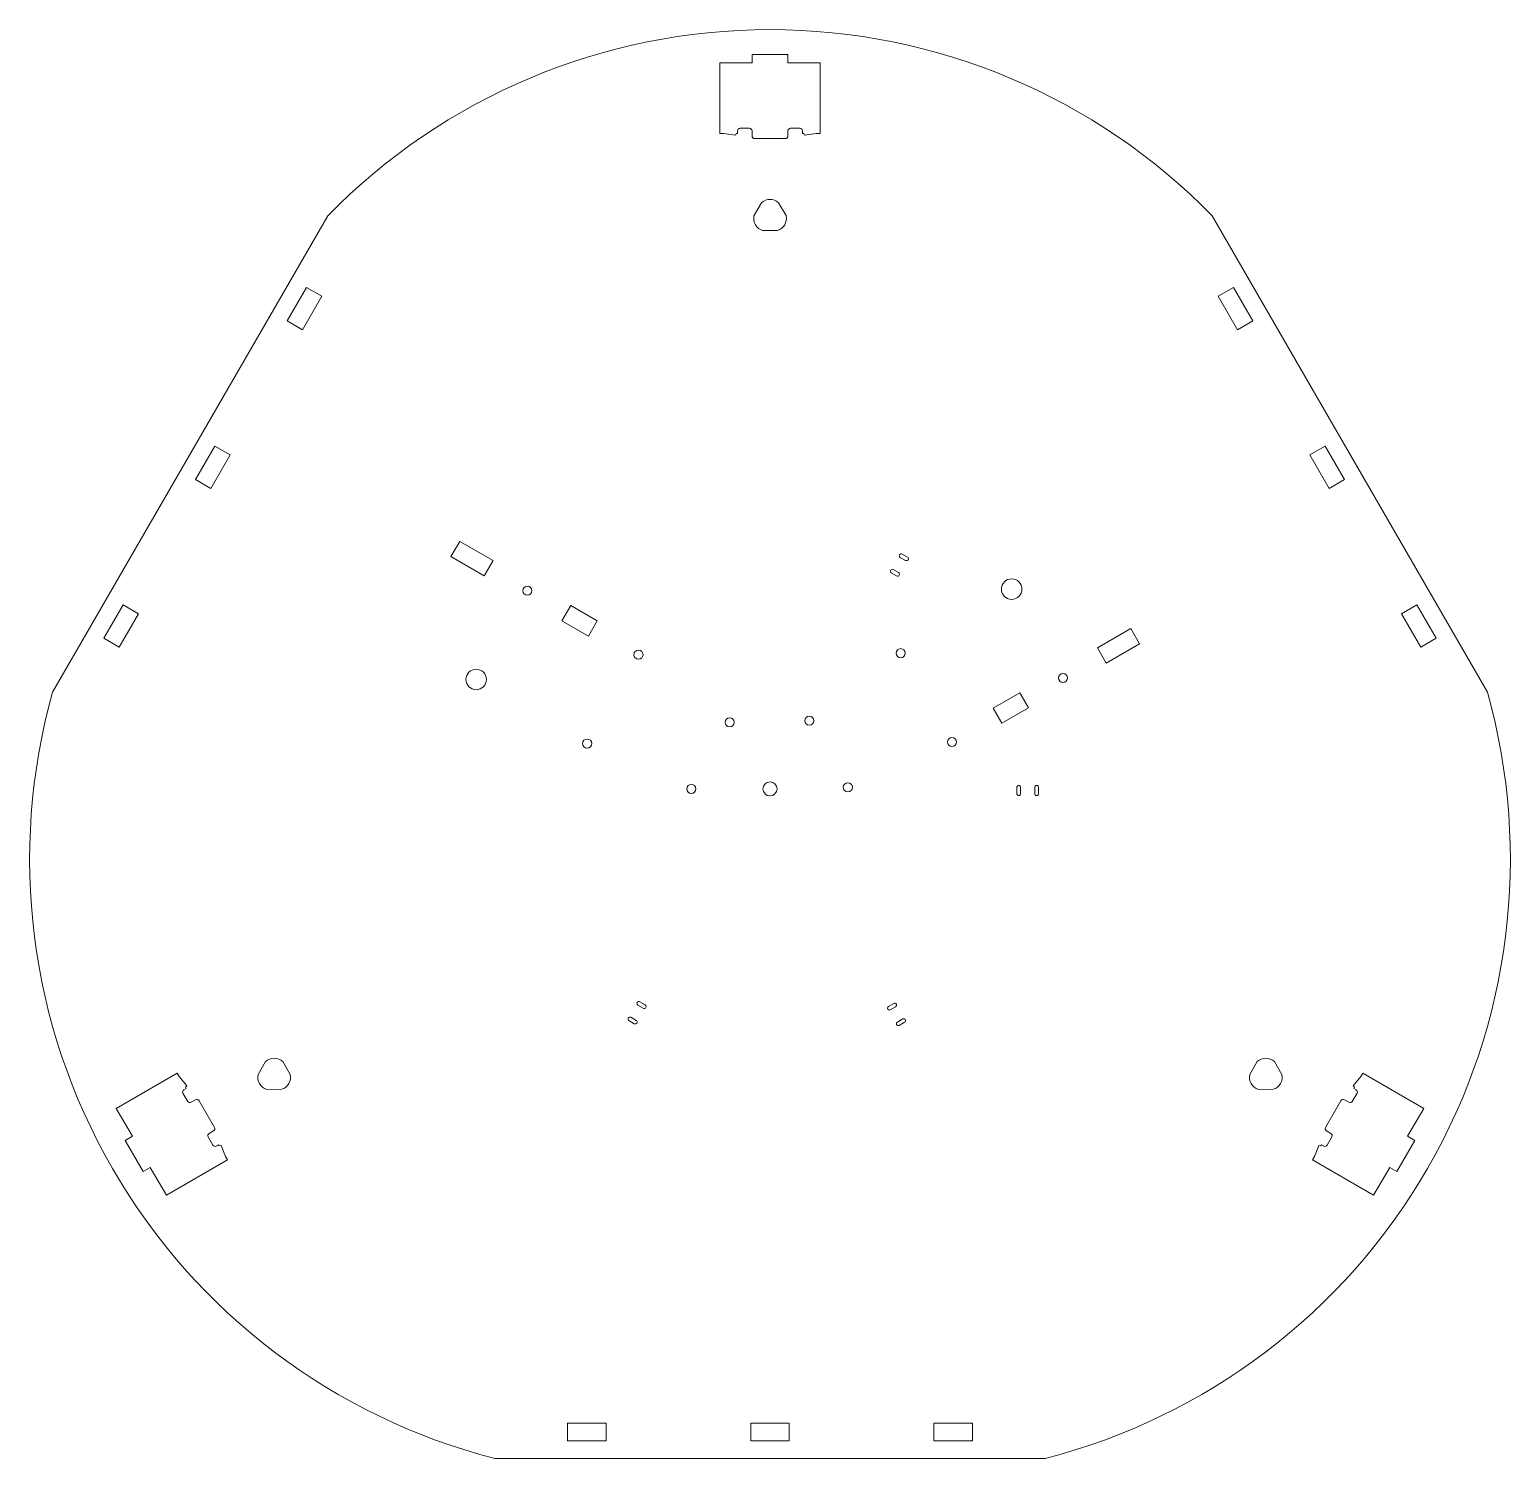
# Model space of a CAD drawing. Header units: millimetres. Extents: x -289 to 289, y -261 to 296.
import ezdxf

# ---------------------------------------------------------------- set-up
doc = ezdxf.new("R2010")
doc.units = ezdxf.units.MM

msp = doc.modelspace()

# ---------------------------------------------------------------- linework, layer by layer
at = {"color": 7, "linetype": 'Continuous', "lineweight": 15}
for p, q in [((-7, 283.2), (-19.56, 283.2)), ((-19.56, 283.2), (-19.56, 255.7)), ((7, 286.45), (-7, 286.45)), ((-7, 286.45), (-7, 283.2)), ((7, 283.2), (7, 286.45)), ((19.56, 283.2), (7, 283.2)), ((19.56, 255.7), (19.56, 283.2)), ((-19.56, 255.7), (-18, 255.7)), ((-18, 255.7), (-13.45, 255)), ((-13.45, 255), (-13.19, 255.7)), ((-13.19, 255.7), (-12.68, 255.7)), ((-12.68, 255.7), (-12.68, 256.7)), ((-11.68, 257.7), (-8, 257.7)), ((-7, 256.7), (-7, 254.7)), ((7, 254.7), (7, 256.7)), ((8, 257.7), (11.68, 257.7)), ((12.68, 256.7), (12.68, 255.7)), ((12.68, 255.7), (13.19, 255.7)), ((13.19, 255.7), (13.45, 255)), ((13.45, 255), (18, 255.7)), ((18, 255.7), (19.56, 255.7)), ((-6, 253.7), (6, 253.7)), ((-3.36, 228.63), (-6.26, 223.6)), ((6.26, 223.62), (3.35, 228.65)), ((-172.55, 223.53), (-279.86, 37.67)), ((279.86, 37.67), (172.55, 223.53)), ((-2.89, 217.79), (2.92, 217.81)), ((-180.8, 195.64), (-188.33, 182.6)), ((-182.34, 179.14), (-174.81, 192.18)), ((-174.81, 192.18), (-180.8, 195.64)), ((180.8, 195.64), (174.81, 192.18)), ((174.81, 192.18), (182.34, 179.14)), ((188.33, 182.6), (180.8, 195.64)), ((-188.33, 182.6), (-182.34, 179.14)), ((182.34, 179.14), (188.33, 182.6)), ((-216.55, 133.72), (-224.08, 120.68)), ((-210.56, 130.26), (-216.55, 133.72)), ((216.55, 133.72), (210.56, 130.26)), ((224.08, 120.68), (216.55, 133.72)), ((-218.09, 117.22), (-210.56, 130.26)), ((210.56, 130.26), (218.09, 117.22)), ((-224.08, 120.68), (-218.09, 117.22)), ((218.09, 117.22), (224.08, 120.68)), ((-121.05, 96.54), (-124.48, 90.6)), ((-108.06, 89.04), (-121.05, 96.54)), ((-124.48, 90.6), (-111.49, 83.1)), ((-111.49, 83.1), (-108.06, 89.04)), ((50.8, 90.32), (52.88, 89.12)), ((53.63, 90.42), (51.55, 91.62)), ((47.3, 84.26), (49.38, 83.06)), ((50.13, 84.36), (48.05, 85.56)), ((-252.3, 71.8), (-259.83, 58.76)), ((-246.31, 68.34), (-252.3, 71.8)), ((-77.75, 71.54), (-81.18, 65.6)), ((-67.36, 65.54), (-77.75, 71.54)), ((252.3, 71.8), (246.31, 68.34)), ((259.83, 58.76), (252.3, 71.8)), ((-253.84, 55.3), (-246.31, 68.34)), ((-81.18, 65.6), (-70.79, 59.6)), ((-70.79, 59.6), (-67.36, 65.54)), ((246.31, 68.34), (253.84, 55.3)), ((-259.83, 58.76), (-253.84, 55.3)), ((140.7, 62.51), (127.71, 55.01)), ((144.13, 56.57), (140.7, 62.51)), ((253.84, 55.3), (259.83, 58.76)), ((127.71, 55.01), (131.14, 49.07)), ((131.14, 49.07), (144.13, 56.57)), ((97.4, 37.51), (87.01, 31.51)), ((100.83, 31.57), (97.4, 37.51)), ((87.01, 31.51), (90.44, 25.57)), ((90.44, 25.57), (100.83, 31.57)), ((96.27, 0.56), (96.27, -1.84)), ((97.77, -1.84), (97.77, 0.56)), ((103.27, 0.56), (103.27, -1.84)), ((104.77, -1.84), (104.77, 0.56)), ((-51.53, -84.36), (-49.45, -85.56)), ((-48.7, -84.26), (-50.78, -83.06)), ((48.27, -83.7), (46.19, -84.9)), ((46.94, -86.2), (49.02, -85)), ((-55.03, -90.42), (-52.95, -91.62)), ((-52.2, -90.32), (-54.28, -89.12)), ((51.77, -89.76), (49.69, -90.96)), ((50.44, -92.26), (52.52, -91.06)), ((-196.79, -106.39), (-199.69, -111.43)), ((-187.17, -111.4), (-190.09, -106.37)), ((190.06, -106.39), (187.17, -111.43)), ((199.68, -111.41), (196.77, -106.38)), ((-231.22, -110.91), (-255.04, -124.66)), ((-230.44, -112.26), (-231.22, -110.91)), ((-227.56, -115.85), (-230.44, -112.26)), ((230.44, -112.26), (227.56, -115.85)), ((231.22, -110.91), (230.44, -112.26)), ((255.04, -124.66), (231.22, -110.91)), ((-227.17, -121.92), (-229.01, -118.73)), ((-228.65, -117.37), (-227.78, -116.87)), ((-228.04, -116.43), (-227.56, -115.85)), ((-227.78, -116.87), (-228.04, -116.43)), ((-224.08, -121.29), (-225.81, -122.29)), ((-196.32, -117.23), (-190.51, -117.22)), ((190.53, -117.23), (196.34, -117.22)), ((225.81, -122.29), (224.08, -121.29)), ((229.01, -118.73), (227.17, -121.92)), ((227.56, -115.85), (228.04, -116.43)), ((228.04, -116.43), (227.78, -116.87)), ((227.78, -116.87), (228.65, -117.37)), ((-255.04, -124.66), (-248.76, -135.54)), ((-216.71, -132.05), (-222.71, -121.65)), ((222.71, -121.65), (216.71, -132.05)), ((248.76, -135.54), (255.04, -124.66)), ((-248.76, -135.54), (-251.57, -137.16)), ((-251.57, -137.16), (-244.57, -149.29)), ((-217.33, -138.97), (-219.17, -135.78)), ((-218.81, -134.41), (-217.08, -133.41)), ((217.08, -133.41), (218.81, -134.41)), ((219.17, -135.78), (217.33, -138.97)), ((244.57, -149.29), (251.57, -137.16)), ((251.57, -137.16), (248.76, -135.54)), ((-215.1, -138.83), (-215.97, -139.33)), ((-214.85, -139.27), (-215.1, -138.83)), ((-214.11, -139.15), (-214.85, -139.27)), ((-212.44, -143.44), (-214.11, -139.15)), ((-211.66, -144.79), (-212.44, -143.44)), ((212.44, -143.44), (211.66, -144.79)), ((214.11, -139.15), (212.44, -143.44)), ((214.85, -139.27), (214.11, -139.15)), ((215.1, -138.83), (214.85, -139.27)), ((215.97, -139.33), (215.1, -138.83)), ((-244.57, -149.29), (-241.76, -147.66)), ((-241.76, -147.66), (-235.48, -158.54)), ((-235.48, -158.54), (-211.66, -144.79)), ((211.66, -144.79), (235.48, -158.54)), ((235.48, -158.54), (241.76, -147.66)), ((241.76, -147.66), (244.57, -149.29)), ((-63.97, -247.48), (-79.03, -247.48)), ((-79.03, -247.48), (-79.03, -254.4)), ((-63.97, -254.4), (-63.97, -247.48)), ((7.53, -247.48), (-7.53, -247.48)), ((-7.53, -247.48), (-7.53, -254.4)), ((7.53, -254.4), (7.53, -247.48)), ((63.97, -247.48), (63.97, -254.4)), ((79.03, -247.48), (63.97, -247.48)), ((79.03, -254.4), (79.03, -247.48)), ((-79.03, -254.4), (-63.97, -254.4)), ((-7.53, -254.4), (7.53, -254.4)), ((63.97, -254.4), (79.03, -254.4)), ((-107.31, -261.2), (107.31, -261.2))]:
    msp.add_line(p, q, dxfattribs=at)
for centre, radius in [((94.27, 77.93), 4), ((-94.62, 77.32), 1.77), ((-51.32, 52.32), 1.78), ((50.97, 52.93), 1.77), ((-114.62, 42.68), 4), ((114.27, 43.29), 1.77), ((-15.7, 25.98), 1.78), ((15.35, 26.59), 1.77), ((-71.32, 17.68), 1.77), ((70.97, 18.29), 1.78), ((-30.7, 0), 1.77), ((0, 0), 2.75), ((30.35, 0.61), 1.78)]:
    msp.add_circle(centre, radius, dxfattribs=at)
for centre, radius, start, end in [((0, 55), 241.2, 44.32555, 135.67445), ((-11.68, 256.7), 1, 90, 180), ((-8, 256.7), 1, 0, 90), ((-6, 254.7), 1, 180, 270), ((6, 254.7), 1, 270, 0), ((8, 256.7), 1, 90, 180), ((11.68, 256.7), 1, 0, 90), ((0, 225), 4.95, 47.45835, 132.77547), ((-1.42, 222.52), 4.95, 167.45835, 252.77547), ((1.43, 222.53), 4.95, 287.45835, 12.77547), ((51.18, 90.97), 0.75, 60, 240), ((53.26, 89.77), 0.75, 240, 60), ((47.68, 84.91), 0.75, 60, 240), ((49.76, 83.71), 0.75, 240, 60), ((-47.63, -27.5), 241.2, 164.32555, 255.67445), ((47.63, -27.5), 241.2, 284.32555, 15.67445), ((97.02, 0.56), 0.75, 0, 180), ((104.02, 0.56), 0.75, 0, 180), ((97.02, -1.84), 0.75, 180, 0), ((104.02, -1.84), 0.75, 180, 0), ((-51.16, -83.71), 0.75, 60, 240), ((-49.08, -84.91), 0.75, 240, 60), ((46.56, -85.55), 0.75, 120, 300), ((48.64, -84.35), 0.75, 300, 120), ((-54.66, -89.77), 0.75, 60, 240), ((-52.58, -90.97), 0.75, 240, 60), ((50.06, -91.61), 0.75, 120, 300), ((52.14, -90.41), 0.75, 300, 120), ((-193.43, -110.02), 4.95, 47.45835, 132.77547), ((193.42, -110.03), 4.95, 47.45835, 132.77547), ((-194.86, -112.5), 4.95, 167.45835, 252.77547), ((-192, -112.49), 4.95, 287.45835, 12.77547), ((192, -112.51), 4.95, 167.45835, 252.77547), ((194.86, -112.5), 4.95, 287.45835, 12.77547), ((-228.15, -118.23), 1, 120, 210), ((-223.58, -122.15), 1, 30, 120), ((223.58, -122.15), 1, 60, 150), ((228.15, -118.23), 1, 330, 60), ((-226.31, -121.42), 1, 210, 300), ((226.31, -121.42), 1, 240, 330), ((-217.58, -132.55), 1, 300, 30), ((217.58, -132.55), 1, 150, 240), ((-218.31, -135.28), 1, 120, 210), ((218.31, -135.28), 1, 330, 60), ((-216.47, -138.47), 1, 210, 300), ((216.47, -138.47), 1, 240, 330)]:
    msp.add_arc(centre, radius, start, end, dxfattribs=at)

doc.saveas('drawing.dxf')
